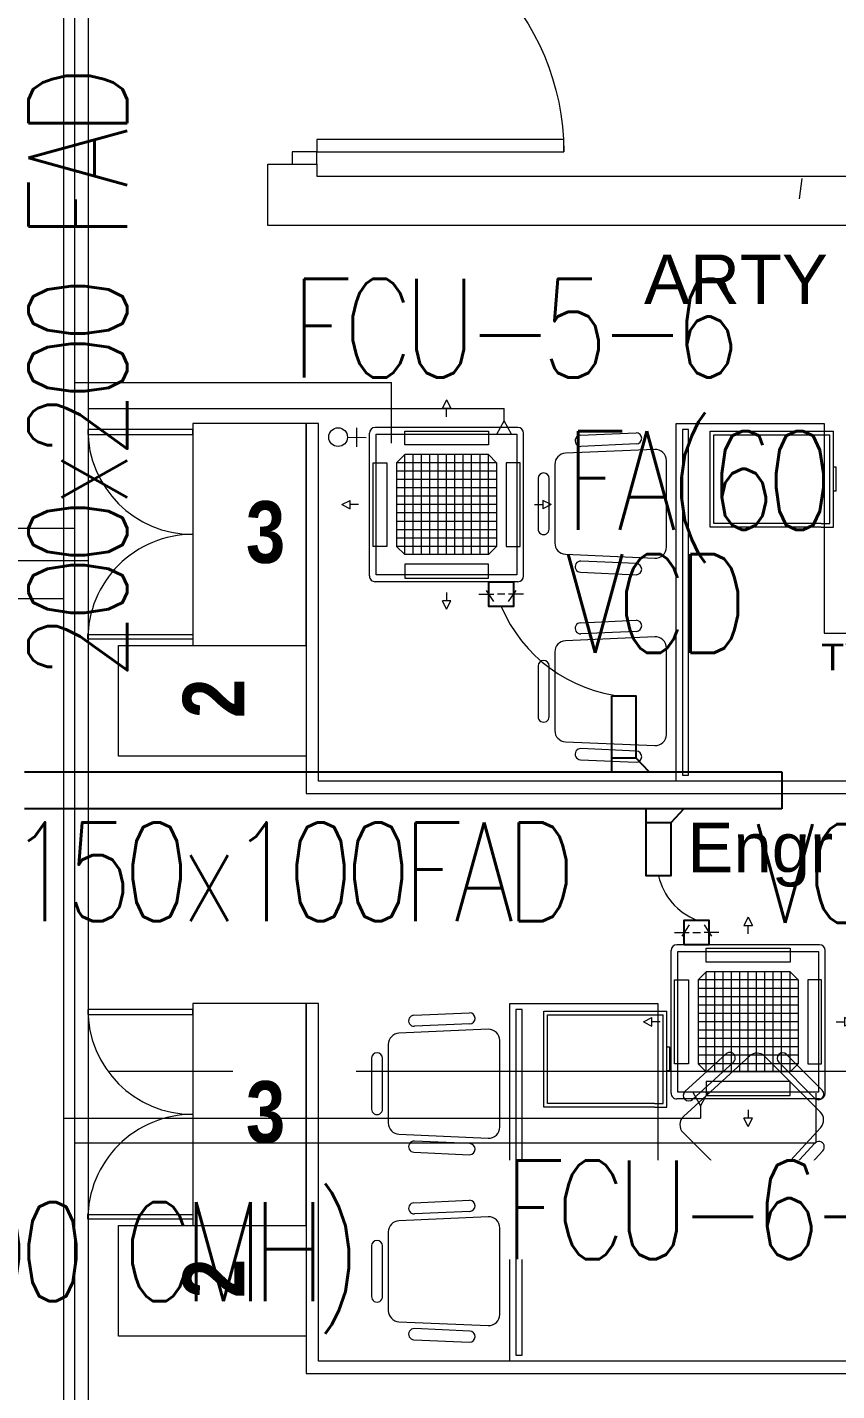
# Model space of a CAD drawing. Header units: millimetres. Extents: x 50620 to 404449, y -131543 to 97.
# Drawn here: x 359082 to 362363, y -36493 to -30968 of the extents above; entities that cross this region are included whole.
import ezdxf

# ---------------------------------------------------------------- set-up
doc = ezdxf.new("R2010")
doc.units = ezdxf.units.MM
doc.linetypes.add('CONTINOUS', pattern=[0])
doc.linetypes.add('IDA - Grid Line', pattern=[3500, 2000, -500.0000000000001, 500.0000000000001, -500.0000000000001])
for name, color, linetype, lineweight in [('1599_DB_A_BLK2_HQ_R21-2ND STOREY 20230517--$0$A-_DOOR----_E', 8, 'Continuous', 9), ('1599_DB_A_BLK2_HQ_R21-2ND STOREY 20230517--$0$S-_COLN----_E', 8, 'Continuous', 9), ('A-_WALLPRTN_E', 8, 'Continuous', 9), ('FURNITURE', 8, 'Continuous', 9), ('M-_ACMV TX', 6, 'Continuous', 25), ('M-_ACON----_E-N', 7, 'Continuous', 9), ('M-_ARCHI', 8, 'Continuous', 5), ('M-AC-TEXT', 5, 'CONTINOUS', 25), ('M-ACMV_CDP', 190, 'DRAIN_PIPE', 13), ('M-ACMV_FAD', 3, 'Continuous', 25), ('M-ACMV_FAF', 3, 'Continuous', 25), ('M-ACMV_FCU', 5, 'Continuous', 25), ('M-ACMV_FLEXD', 222, 'Continuous', 25), ('M-ACMV_PW', 8, 'REFRIGERANT', 25), ('M-ACMV_REF-P', 134, '500-1-RP', 9), ('M-FA TEXT', 3, 'Continuous', 25)]:
    doc.layers.add(name, color=color, linetype=linetype, lineweight=lineweight)
doc.layers.add('S-_ANOTGRID_E-1', color=9, linetype='IDA - Grid Line', lineweight=5, true_color=0x808080)
doc.styles.add('1599_DB_A_BLK2_HQ_R21-2ND STOREY 20230517--$0$Arial', font='arial.ttf')
doc.styles.add('Arial', font='arial.ttf', dxfattribs={"width": 0.8, "height": 300})
doc.styles.add('Arial Narrow_B_4', font='ARIALNB.TTF', dxfattribs={"height": 499.9999999999997})
doc.styles.add('Arial_3', font='arial.ttf', dxfattribs={"height": 500.0000000000001})
doc.styles.add('ROMANS', font='romans.shx', dxfattribs={"width": 0.8})
doc.styles.get("Standard").update_dxf_attribs({"font": 'arial.ttf'})
doc.linetypes.add('500-1-RP', pattern='A,0.75,-0.5,0.75,-0.5,0.75,-0.5,0.75,-1.7,["RP",Standard,S=1,R=0,X=-1,Y=-0.5],-1.7', length=7.9)
doc.linetypes.add('BATTING', pattern='A,0.0001,-0.1,[134,ltypeshp.shx,S=0.1,R=0,X=-0.1,Y=0],-0.2,[134,ltypeshp.shx,S=0.1,R=180,X=0.1,Y=0],-0.1', length=0.4001)
doc.linetypes.add('DRAIN_PIPE', pattern='A,0.5,-0.2,["D",Standard,S=0.1,R=0,X=-0.1,Y=-0.05],-0.25', length=0.95)
doc.linetypes.add('REFRIGERANT', pattern='A,15,-5.08,["R",Standard,S=2.54,R=0,X=-2.54,Y=-1.27],-5.08', length=25.16)

# ---------------------------------------------------------------- blocks, each defined once
blk = doc.blocks.new('A$C7208cd76')
at = {"layer": 'M-ACMV_FCU', "lineweight": 15}
for p, q in [((0, 424.1039312781504), (-16.96415725113184, 390.1756167759013)), ((-16.96415725113184, 390.1756167759013), (16.96415725113184, 390.1756167759013)), ((0, 424.1039312781504), (16.96415725113184, 390.1756167759013)), ((0, 356.2473022736449), (0, 390.1756167759013)), ((-312.5011785721435, 288.8168787224422), (-312.5011785721435, -288.8168787224567)), ((288.8168787224422, 312.5011785721144), (-288.8168787224422, 312.5011785721144)), ((288.9035497873701, 312.5949570592347), (288.9035497873701, 312.5949570592347)), ((312.5011785721144, 288.8168787224422), (312.5011785721144, -288.8168787224567)), ((312.5949570592493, 288.9035497873774), (312.5949570592493, 288.9035497873774)), ((-202.5520375784399, 169.6415725112602), (-169.6415725112602, 202.5520375784472)), ((-202.5520375784399, 169.6415725112602), (-202.5520375784399, -169.6415725112602)), ((202.5520375784399, 169.6415725112602), (-202.5520375784399, 169.6415725112602)), ((-169.6415725112602, 202.5520375784472), (169.6415725112602, 202.5520375784472)), ((-169.6415725112602, 202.5520375784472), (-169.6415725112602, -202.5520375784472)), ((-135.713258009011, 202.5520375784472), (-135.713258009011, -202.5520375784472)), ((-101.7849435067619, 202.5520375784472), (-101.7849435067619, -202.5520375784472)), ((-67.85662900449825, 202.5520375784472), (-67.85662900449825, -202.5520375784472)), ((-33.92831450224912, 202.5520375784472), (-33.92831450224912, -202.5520375784472)), ((0, 202.5520375784472), (0, -202.5520375784472)), ((33.92831450224912, 202.5520375784472), (33.92831450224912, -202.5520375784472)), ((67.85662900449825, 202.5520375784472), (67.85662900449825, -202.5520375784472)), ((101.7849435067619, 202.5520375784472), (101.7849435067619, -202.5520375784472)), ((135.713258009011, 202.5520375784472), (135.713258009011, -202.5520375784472)), ((169.6415725112602, 202.5520375784472), (202.5520375784399, 169.6415725112602)), ((169.6415725112602, 202.5520375784472), (169.6415725112602, -202.5520375784472)), ((202.5520375784399, 169.6415725112602), (202.5520375784399, -169.6415725112602)), ((202.5520375784399, 135.713258009011), (-202.5520375784399, 135.713258009011)), ((202.5520375784399, 101.7849435067546), (-202.5520375784399, 101.7849435067546)), ((202.5520375784399, 67.85662900450552), (-202.5520375784399, 67.85662900450552)), ((-424.1039312781504, 0), (-390.1756167759013, 16.96415725112456)), ((-424.1039312781504, 0), (-390.1756167759013, -16.96415725112456)), ((-390.1756167759013, -16.96415725112456), (-390.1756167759013, 16.96415725112456)), ((-356.2473022736522, 0), (-390.1756167759013, 0)), ((202.5520375784399, 33.92831450224912), (-202.5520375784399, 33.92831450224912)), ((202.5520375784399, 0), (-202.5520375784399, 0)), ((356.2473022736522, 0), (390.1756167759013, 0)), ((390.1756167759013, 16.96415725112456), (390.1756167759013, -16.96415725112456)), ((424.1039312781504, 0), (390.1756167759013, 16.96415725112456)), ((424.1039312781504, 0), (390.1756167759013, -16.96415725112456)), ((202.5520375784399, -33.92831450224912), (-202.5520375784399, -33.92831450224912)), ((202.5520375784399, -67.85662900450552), (-202.5520375784399, -67.85662900450552)), ((202.5520375784399, -101.7849435067546), (-202.5520375784399, -101.7849435067546)), ((202.5520375784399, -135.713258009011), (-202.5520375784399, -135.713258009011)), ((-169.6415725112602, -202.5520375784472), (-202.5520375784399, -169.6415725112602)), ((202.5520375784399, -169.6415725112602), (-202.5520375784399, -169.6415725112602)), ((-169.6415725112602, -202.5520375784472), (169.6415725112602, -202.5520375784472)), ((169.6415725112602, -202.5520375784472), (202.5520375784399, -169.6415725112602)), ((288.8168787224422, -312.501178572129), (-288.8168787224422, -312.501178572129)), ((0, -356.2473022736449), (0, -390.1756167759013)), ((16.96415725113184, -390.1756167759013), (-16.96415725113184, -390.1756167759013)), ((0, -424.1039312781504), (-16.96415725113184, -390.1756167759013)), ((0, -424.1039312781504), (16.96415725113184, -390.1756167759013))]:
    blk.add_line(p, q, dxfattribs=at)
for points in [[(284.997841818913, 284.9978418189203), (284.997841818913, -284.9978418189203), (-284.997841818913, -284.9978418189203), (-284.997841818913, 284.9978418189203)], [(-169.6415725112602, 241.5695992560359), (169.6415725112602, 241.5695992560359), (169.6415725112602, 297.8906013297747), (-169.6415725112602, 297.8906013297747)], [(-241.5695992560359, 169.6415725112602), (-241.5695992560359, -169.6415725112602), (-297.8906013297674, -169.6415725112602), (-297.8906013297674, 169.6415725112602)], [(241.5695992560359, 169.6415725112602), (241.5695992560359, -169.6415725112602), (297.8906013297674, -169.6415725112602), (297.8906013297674, 169.6415725112602)], [(-169.6415725112602, -241.5695992560359), (169.6415725112602, -241.5695992560359), (169.6415725112602, -297.8906013297747), (-169.6415725112602, -297.8906013297747)]]:
    blk.add_lwpolyline(points, close=True, dxfattribs=at)
for centre, start, end in [((-288.8168787224422, 288.8168787224422), 90, 180), ((288.8168787224422, 288.8168787224422), 0, 90), ((-288.8168787224422, -288.8168787224567), 180, 270), ((288.8168787224422, -288.8168787224567), 270, 0)]:
    blk.add_arc(centre, 23.68429984967656, start, end, dxfattribs=at)
blk = doc.blocks.new('A$C49267d6b')
at = {"layer": 'M-_ACON----_E-N', "lineweight": 0}
for p, q in [((-25.40088000893593, 76.20263999700546), (12.7004399895668, 101.6035199984908)), ((0, 127.0043999999762), (0, 76.20263999700546)), ((0, 63.50219999998808), (0, 38.10131999850273)), ((-25.40088000893593, 25.40088000148535), (12.7004399895668, 0)), ((0, -25.40088000148535), (0, 25.40088000148535))]:
    blk.add_line(p, q, dxfattribs=at)
blk = doc.blocks.new('SSO')
at = {"layer": 'M-ACMV_PW', "color": 1, "linetype": 'ByBlock', "lineweight": 5}
for points in [[(1064770.8173194, 20778.25004889206), (1064771.838432919, 20867.49420739013)], [(1064770.8173194, 20778.25004889206), (1064771.838432919, 20867.49420739013)], [(1064770.8173194, 20778.25004889206), (1064771.838432919, 20867.49420739013)], [(1064770.8173194, 20778.25004889206), (1064771.838432919, 20867.49420739013)], [(1064770.8173194, 20778.25004889206), (1064771.838432919, 20867.49420739013)], [(1064770.8173194, 20778.25004889206), (1064771.838432919, 20867.49420739013)], [(1064815.949955415, 20822.36157138152), (1064726.705796917, 20823.38268490064)], [(1064815.949955415, 20822.36157138152), (1064726.705796917, 20823.38268490064)]]:
    blk.add_lwpolyline(points, dxfattribs=at)
blk.add_circle((1064770.306762654, 20733.62796964298), 44.62499999731372, dxfattribs=at)
blk.add_circle((1064770.306762654, 20733.62796964298), 44.62499999731372, dxfattribs=at)
blk = doc.blocks.new('A$C81577ca4')
at = {"layer": 'M-ACMV_REF-P', "lineweight": 0, "ltscale": 0.75}
for p, q in [((19, -95.00000000008731), (-36, -125.0000000000873)), ((-36, -125.0000000000873), (-86, -125.0000000000873)), ((19, -155.0000000000873), (-36, -125.0000000000873))]:
    blk.add_line(p, q, dxfattribs=at)
blk = doc.blocks.new('1599_DB_A_BLK2_HQ_R21-2ND STOREY 20230517--$0$IDA - F - Single - Swing - 1100L X 2200H - B2-TD01-3240952-LINKVIEW_BLK2_3RD STOREY')
at = {"layer": '1599_DB_A_BLK2_HQ_R21-2ND STOREY 20230517--$0$A-_DOOR----_E'}
for p, q in [((-550.0000000000018, 50.00000000045367), (-500.0000000000018, 50.00000000045384)), ((-500.0000000000018, 50.00000000045384), (-500.0000000000015, -50.00000000048006)), ((499.9999999999973, 50.00000000045706), (549.999999999998, 50.00000000045723)), ((499.9999999999977, -50.00000000047683), (499.9999999999973, 50.00000000045706)), ((-500.0000000000015, -50.00000000048006), (-550.0000000000015, -50.00000000048022)), ((449.999999999996, -50.00000000000688), (499.999999999996, -50.00000000000688)), ((449.999999999996, -1050.000000000007), (449.999999999996, -50.00000000000691)), ((499.999999999996, -50.00000000000688), (499.999999999996, -1050.000000000007)), ((549.9999999999983, -50.00000000047667), (499.9999999999977, -50.00000000047683)), ((499.999999999996, -1050.000000000007), (449.999999999996, -1050.000000000007))]:
    blk.add_line(p, q, dxfattribs=at)
blk.add_arc((499.9999999999996, -50.0000000000127), 999.9999999999953, 179.9999999999999, 269.9999999999995, dxfattribs=at)
blk = doc.blocks.new('ARCHI 2ND_2024 09 11')
at = {"layer": '1599_DB_A_BLK2_HQ_R21-2ND STOREY 20230517--$0$S-_COLN----_E', "lineweight": 5, "extrusion": (-5.421010828875323e-20, -1.694076631178674e-21, -1)}
h = blk.add_hatch(dxfattribs=at)
h.set_pattern_fill('FP_2', color=8, scale=0.9999999999999999, angle=89.9999999999414, style=0, pattern_type=2)
h.set_pattern_definition([(139.9999999999414, (25375.34152231785, -4820.70925282449), (159.3907056306181, 1821.840288587223), [190.5, -2095.5]), (84.9999999999414, (25375.34152231785, -4820.70925282449), (-1910.567425016859, -352.4281725989732), [152.4, -1676.4]), (190.4509999999413, (25388.62452231802, -4668.889252824512), (-1751.166076185587, 1469.42618146635), [161.9, -1780.901]), (136.1839999999414, (24867.34152231785, -4820.709252823966), (420.4277492470902, 2710.790959939926), [285.7499999999999, -3143.249999999999]), (186.6359999999414, (24902.37652231811, -4594.810252824012), (-2474.27622154266, 2374.025602099856), [242.85, -2671.350999999999]), (81.18399999994136, (24867.34152231785, -4820.709252823966), (-2474.252541927608, 2374.050317407947), [228.6, -2514.599999999999]), (110.9999999999413, (24994.34152231808, -4566.709252824108), (1022.651950738841, 1516.143272191333), [190.5, -2095.5]), (55.99999999994137, (24994.34152231808, -4566.709252824108), (-1841.880490260133, 618.0208426712588), [152.3999999999975, -1676.39999999998]), (161.4509999999414, (25079.56252231821, -4440.364252824194), (-819.2124116891567, 2134.171256880861), [161.9, -1780.901]), (127.4999999999414, (25375.34152231785, -4820.70925282449), (-845.5503887314995, 30.88603250678308), [83.81999999999998, -1572.26, 83.81999999999998, -1617.98, -1682.75]), (127.4999999999414, (25375.34152231785, -4820.70925282449), (-845.5503887314995, 30.88603250678308), [-3357.88, 83.81999999999998, -1598.93]), (97.49999999994127, (25375.34152231785, -4820.70925282449), (-1001.805748180512, 668.196625104082), [83.81999999999998, -886.4599999999999, 83.81999999999998, -1534.16, -641.3499999999999]), (97.49999999994127, (25375.34152231785, -4820.70925282449), (-1001.805748180512, 668.196625104082), [-2588.26, 83.81999999999998, -557.5299999999999]), (57.49999999994137, (25375.34152231738, -5387.129252824514), (57.28958912655476, 1355.909325234439), [83.81999999999874, -551.17999999999, 83.81999999999874, -1897.37999999998, -2628.89999999996]), (57.49999999994137, (25375.34152231738, -5387.129252824514), (57.28958912655476, 1355.909325234439), [-2616.19999999996, 83.81999999999874, -2545.07999999996]), (47.49999999994138, (25375.34152231703, -5641.129252824507), (-254.2663848864887, 1481.293165040856), [83.81999999999998, -741.6799999999998, 83.81999999999998, -1231.9, -1866.9]), (47.49999999994138, (25375.34152231703, -5641.129252824507), (-254.2663848864887, 1481.293165040856), [-2141.219999999999, 83.81999999999998, -1783.08])])
h.paths.add_polyline_path([(24574.9999999475, -3772.750058910966), (24574.99999994761, -3572.750058910962), (21474.99999994785, -3572.750058907797), (21474.99999994785, -3772.750058907801), (23204.0256572467, -3772.750058909576)])
at = {"color": 8, "lineweight": 5}
for p, q in [((-23663.5663335002, -4623.185979000878), (-23437.79406732949, -4613.221896090523)), ((-23137.16068093537, -4606.134139123002), (-22637.69838474493, -4606.134139122994)), ((-23137.16068093525, -4996.134139123002), (-23137.16068093537, -4606.134139123009)), ((-23122.16068093537, -4621.134139122965), (-22652.69838474493, -4621.13413912298)), ((-23122.16068093537, -4981.134139122969), (-23122.16068093537, -4621.134139122965)), ((-22652.69838474493, -4981.134139122969), (-22652.69838474493, -4621.134139122973)), ((-22637.69838474493, -4996.134139122998), (-22637.69838474493, -4606.134139123002)), ((-22637.69838474493, -4996.134139122998), (-22637.69838474493, -4606.134139123002)), ((-23362.28250784124, -4680.300230960311), (-23724.28250784136, -4696.311769421161)), ((-23436.79984707327, -4658.199919271261), (-23661.58007887425, -4668.142121831857)), ((-23767.29406732938, -4741.267815781703), (-23767.29406732938, -5060.175976400205)), ((-23315.29406732938, -5076.18751486202), (-23315.29406732949, -4725.25627731995)), ((-23835.29406732938, -4798.221896090519), (-23835.29406732938, -5003.221896091425)), ((-23790.29406732926, -5003.221896091422), (-23790.29406732938, -4798.221896090523)), ((-22626.72146357084, -4753.169931472028), (-22637.69838474493, -4753.169931472024)), ((-22626.72146357084, -4849.098346773982), (-22626.72146357084, -4753.169931472028)), ((-22626.72146357084, -4849.098346773982), (-22637.69838474493, -4849.098346773975)), ((-22687.68013732543, -4996.134139122998), (-23137.16068093525, -4996.134139123002)), ((-22687.68013732543, -4981.134139122965), (-23122.16068093537, -4981.134139122969)), ((-22687.68013732543, -4981.134139122965), (-22652.69838474493, -4981.134139122969)), ((-22687.68013732543, -4996.134139122998), (-22637.69838474493, -4996.134139122998)), ((-23724.28250784148, -5105.132022760845), (-23362.28250784124, -5121.143561221612)), ((-23436.79984707234, -5143.243872910745), (-23661.58007887332, -5133.301670350105)), ((-23663.56633349939, -5178.257813181121), (-23437.79406732949, -5188.221896090523)), ((-23663.56633350044, -5382.961347087348), (-23437.79406732949, -5372.997264176993)), ((-23362.28250784124, -5440.075599046784), (-23724.28250784148, -5456.087137507631)), ((-23436.79984707315, -5417.975287357727), (-23661.58007887413, -5427.917489918327)), ((-23767.29406732938, -5501.043183868172), (-23767.29406732938, -5819.951344486704)), ((-23315.29406732938, -5835.96288294849), (-23315.29406732938, -5485.03164540642)), ((-23835.29406732926, -5557.99726417696), (-23835.29406732926, -5762.997264177891)), ((-23790.29406732938, -5762.997264177891), (-23790.29406732926, -5557.99726417696)), ((-23724.28250784136, -5864.907390847311), (-23362.28250784136, -5880.918929308082)), ((-23436.79984707246, -5903.019240997215), (-23661.5800788732, -5893.077038436579)), ((-23663.56633349939, -5938.03318126759), (-23437.79406732949, -5947.997264176993)), ((-23812.16068093514, -6956.13413912306), (-23312.6983847447, -6956.13413912306)), ((-23812.16068093514, -7346.13413912306), (-23812.16068093514, -6956.134139123067)), ((-23312.69838474481, -7346.134139123064), (-23312.6983847447, -6956.134139123067)), ((-23312.69838474481, -7346.134139123064), (-23312.6983847447, -6956.134139123067)), ((-24338.56633350009, -6973.185979000944), (-24112.79406732938, -6963.221896090581)), ((-24111.79984707315, -7008.199919271312), (-24336.58007887402, -7018.142121831926)), ((-23797.16068093525, -6971.134139123016), (-23327.6983847447, -6971.134139123031)), ((-23797.16068093525, -7331.134139123023), (-23797.16068093525, -6971.134139123016)), ((-23327.6983847447, -7331.134139123027), (-23327.6983847447, -6971.134139123023)), ((-24037.28250784113, -7030.300230960365), (-24399.28250784124, -7046.311769421216)), ((-24442.29406732915, -7091.267815781765), (-24442.29406732915, -7410.175976400271)), ((-23990.29406732926, -7426.187514862078), (-23990.29406732926, -7075.256277320012)), ((-23301.7214635706, -7103.169931472075), (-23312.6983847447, -7103.169931472079)), ((-23301.72146357072, -7199.098346774033), (-23301.7214635706, -7103.169931472075)), ((-24510.29406732926, -7148.221896090578), (-24510.29406732926, -7353.22189609148)), ((-24465.29406732915, -7353.22189609148), (-24465.29406732915, -7148.221896090578)), ((-23246.02856676443, -7383.050135370806), (-22978.73404455185, -7138.399348004157)), ((-23073.37460544205, -7129.624424322617), (-23240.06537644996, -7282.223854142088)), ((-23208.96413113922, -7314.731139222233), (-23042.99030610558, -7162.817711889722)), ((-22916.53155393165, -7139.774307857686), (-22691.02943098254, -7365.276430806756)), ((-22715.03859141795, -7308.740358436899), (-22859.99548156187, -7163.783468292993)), ((-22828.17567640834, -7131.963663139595), (-22683.21878626442, -7276.920553283489)), ((-23301.72146357072, -7199.098346774033), (-23312.6983847447, -7199.098346774033)), ((-23362.68013732543, -7346.134139123064), (-23812.16068093514, -7346.13413912306)), ((-23362.68013732519, -7331.134139123031), (-23797.16068093525, -7331.134139123023)), ((-23362.68013732519, -7331.134139123031), (-23327.6983847447, -7331.134139123027)), ((-23362.68013732543, -7346.134139123064), (-23312.69838474481, -7346.134139123064)), ((-24399.28250784124, -7455.132022760903), (-24037.28250784101, -7471.143561221659)), ((-22999.31982865534, -7696.210563326633), (-23247.46568645153, -7448.064705530454)), ((-22689.65447112906, -7427.478921427068), (-22934.30525849573, -7694.773443639449)), ((-24111.79984707222, -7493.243872910793), (-24336.5800788732, -7483.301670350167)), ((-22865.98626234778, -7657.709008014932), (-22714.07283501525, -7491.735182981269)), ((-24338.56633349916, -7528.257813181186), (-24112.79406732926, -7538.221896090581)), ((-22680.87954744813, -7522.119482317812), (-22833.47897726693, -7688.81025332366)), ((-24338.5663335002, -7732.961347087414), (-24112.79406732915, -7722.997264177051)), ((-24111.79984707304, -7767.975287357782), (-24336.58007887413, -7777.917489918396)), ((-24037.28250784101, -7790.075599046835), (-24399.28250784113, -7806.087137507686)), ((-23990.29406732915, -8185.962882948548), (-23990.29406732915, -7835.031645406478)), ((-24442.29406732926, -7851.043183868234), (-24442.29406732926, -8169.95134448677)), ((-24510.29406732915, -7907.997264177022), (-24510.29406732915, -8112.99726417795)), ((-24465.29406732915, -8112.997264177946), (-24465.29406732903, -7907.997264177018)), ((-24399.28250784124, -8214.907390847373), (-24037.28250784124, -8230.918929308133)), ((-24111.79984707222, -8253.019240997266), (-24336.58007887297, -8243.077038436637)), ((-24338.56633349916, -8288.033181267652), (-24112.79406732938, -8297.997264177051))]:
    blk.add_line(p, q, dxfattribs=at)
for points in [[(-21474.99999999127, -5425.000000008793), (-21474.99999999127, -6025.000000008782), (-23274.99999999115, -6025.000000008782), (-23274.99999999139, -4575.000000008786), (-22674.99999999115, -4575.000000008775), (-22674.99999999115, -5425.000000008786)], [(-22149.99999999115, -7775.000000008844), (-22149.99999999092, -8375.000000008837), (-23949.99999999104, -8375.000000008837), (-23949.99999999104, -6925.00000000884), (-23349.99999999104, -6925.00000000884), (-23349.99999999104, -7775.000000008844)]]:
    blk.add_lwpolyline(points, close=True, dxfattribs=at)
for centre, radius, start, end in [((-23662.57429913012, -4645.664098651119), 22.49999999999727, 92.52701397908426, 272.5325857133304), ((-23437.79406732926, -4635.721896090519), 22.50000000000363, 272.5325857133304, 90), ((-23360.29406732926, -4725.256277319946), 44.99999999999325, 4.168816632087861e-10, 92.53258571333046), ((-23722.29406732915, -4741.267815781703), 44.99999999999999, 92.53258571333046, 180.0000000004169), ((-23812.79406732938, -4798.221896090519), 22.5, 4.168816632087861e-10, 180.0000000004169), ((-23812.79406732856, -5003.221896091425), 22.5, 180.0000000004169, 4.168816632087861e-10), ((-23722.29406732915, -5060.175976400213), 45.00000000001976, 180.0000000004169, 267.4674142866696), ((-23360.29406732926, -5076.187514862017), 44.99999999999999, 267.4674142866696, 4.168816632087861e-10), ((-23662.57429912896, -5155.779693529916), 22.50000000000233, 87.46741428666952, 267.4729860209157), ((-23437.79406732833, -5165.721896090494), 22.49999999999984, 269.9999999933299, 87.46741428666952), ((-23662.57429913012, -5405.439466737585), 22.49999999999727, 92.52701397908426, 272.5325857133304), ((-23437.79406732926, -5395.497264176985), 22.50000000000363, 272.5325857133304, 90), ((-23722.29406732926, -5501.043183868172), 44.99999999999999, 92.53258571333046, 180.0000000004169), ((-23360.29406732915, -5485.03164540642), 45.00000000002233, 4.168816632087861e-10, 92.53258571333046), ((-23812.79406732926, -5557.997264176956), 22.5, 4.168816632087861e-10, 180.0000000004169), ((-23812.79406732833, -5762.997264177891), 22.5, 180.0000000004169, 4.168816632087861e-10), ((-23722.29406732915, -5819.951344486715), 45.00000000001976, 180.0000000004169, 267.4674142866696), ((-23360.29406732915, -5835.962882948486), 44.99999999999999, 267.4674142866696, 4.168816632087861e-10), ((-23662.57429912908, -5915.555061616382), 22.50000000000233, 87.46741428666952, 267.4729860209157), ((-23437.79406732821, -5925.497264176964), 22.49999999999984, 269.9999999933299, 87.46741428666952), ((-24337.57429912966, -6995.664098651177), 22.49999999999727, 92.52701397908426, 272.5325857133304), ((-24112.79406732926, -6985.721896090574), 22.50000000000363, 272.5325857133304, 90), ((-24397.29406732903, -7091.267815781761), 44.99999999999999, 92.53258571333046, 180.0000000004169), ((-24035.29406732915, -7075.256277320008), 44.99999999999325, 4.168816632087861e-10, 92.53258571333046), ((-24487.79406732903, -7148.22189609057), 22.5, 4.168816632087861e-10, 180.0000000004169), ((-23058.18164883903, -7146.220329385895), 22.50000000001769, 312.4674142901839, 132.4729860191075), ((-22948.35135908495, -7171.594113011091), 45.00000000000502, 44.99999999882088, 132.4674142901839), ((-22948.35135908495, -7171.594113011091), 45.00000000000502, 44.99999999882088, 132.4674142901839), ((-22844.08557898493, -7147.873565716294), 22.49999999999222, 44.99999999882088, 224.9999999988209), ((-23224.15547387267, -7298.133756718431), 22.50000000003338, 135.0000000002948, 312.4674142901839), ((-22699.12868884194, -7292.830455860851), 22.5000000000128, 224.9999999988209, 44.99999999882088), ((-24487.79406732821, -7353.221896091476), 22.5, 180.0000000004169, 4.168816632087861e-10), ((-23215.645881298, -7416.244900377056), 45.00000000003175, 132.4674142901839, 224.9999999988209), ((-22722.84923613595, -7397.096235960162), 45.00000000003175, 317.5325857110983, 44.99999999882088), ((-24397.29406732915, -7410.175976400267), 45.00000000001976, 180.0000000004169, 267.4674142866696), ((-24035.29406732903, -7426.187514862078), 44.99999999999999, 267.4674142866696, 4.168816632087861e-10), ((-24337.57429912896, -7505.779693529974), 22.50000000000233, 87.46741428666952, 267.4729860209157), ((-24112.7940673281, -7515.721896090545), 22.49999999999984, 269.9999999933299, 87.46741428666952), ((-22697.47545251192, -7506.926525714338), 22.50000000004245, 317.5270139835819, 137.5325857110983), ((-22849.38887984445, -7672.900350747968), 22.49999999999804, 137.5325857110983, 315.0000000011792), ((-24337.57429913001, -7755.439466737647), 22.49999999999727, 92.52701397908426, 272.5325857133304), ((-24112.79406732891, -7745.49726417704), 22.50000000000363, 272.5325857133304, 90), ((-22967.50002350193, -7664.390758173238), 45.00000000000502, 224.9999999988209, 317.5325857110983), ((-24397.29406732915, -7851.043183868231), 44.99999999999999, 92.53258571333046, 180.0000000004169), ((-24035.29406732903, -7835.031645406481), 45.00000000002233, 4.168816632087861e-10, 92.53258571333046), ((-24487.79406732926, -7907.997264177015), 22.5, 4.168816632087861e-10, 180.0000000004169), ((-24487.7940673281, -8112.997264177946), 22.5, 180.0000000004169, 4.168816632087861e-10), ((-24397.29406732903, -8169.951344486766), 45.00000000001976, 180.0000000004169, 267.4674142866696), ((-24035.29406732903, -8185.962882948548), 44.99999999999999, 267.4674142866696, 4.168816632087861e-10), ((-24337.57429912884, -8265.555061616444), 22.50000000000233, 87.46741428666952, 267.4729860209157), ((-24112.7940673281, -8275.497264177011), 22.49999999999984, 269.9999999933299, 87.46741428666952)]:
    blk.add_arc(centre, radius, start, end, dxfattribs=at)
at = {"layer": '1599_DB_A_BLK2_HQ_R21-2ND STOREY 20230517--$0$S-_COLN----_E', "color": 8, "lineweight": 5}
for p, q in [((-24931.11402003129, -3772.750058911333), (-24931.11402003153, -3525.000000047741)), ((-24931.11402003153, -3525.000000047727), (-24731.1769971844, -3525.000000047537)), ((-24731.17699718545, -3525.000000047537), (-24731.17699718522, -3572.750058911115)), ((-24731.17699718522, -3572.7500589111), (-21474.99999994773, -3572.750058907775)), ((-21474.9999999475, -3772.750058907786), (-24931.11402003129, -3772.750058911319))]:
    blk.add_line(p, q, dxfattribs=at)
for points in [[(-24774.99999999104, -4575.000000008768), (-25234.99999999104, -4575.000000008764), (-25234.99999999092, -5475.000000008768), (-24774.99999999104, -5475.000000008771)], [(-24774.99999999104, -4575.000000008768), (-25234.99999999104, -4575.000000008764), (-25234.99999999092, -5475.000000008768), (-24774.99999999104, -5475.000000008771)], [(-25234.99999999115, -4600.000000008771), (-25659.99999999115, -4600.000000008771), (-25659.99999999115, -4620.000000008775), (-25234.99999999104, -4620.000000008768)], [(-25234.99999999115, -4600.000000008771), (-25659.99999999115, -4600.000000008771), (-25659.99999999115, -4620.000000008775), (-25234.99999999104, -4620.000000008768)], [(-25234.99999999104, -5450.000000008742), (-25659.99999999115, -5450.000000008706), (-25659.99999999127, -5430.000000008706), (-25234.99999999104, -5430.000000008738)], [(-25234.99999999104, -5450.000000008742), (-25659.99999999115, -5450.000000008706), (-25659.99999999127, -5430.000000008706), (-25234.99999999104, -5430.000000008738)], [(-25535.99999999045, -5923.000000009302), (-25535.99999999045, -5475.000000009295), (-24774.99999999057, -5475.000000009295), (-24774.99999999057, -5923.000000009299)], [(-25234.99999999115, -6950.000000008771), (-25659.99999999104, -6950.000000008775), (-25659.99999999104, -6970.000000008771), (-25234.99999999115, -6970.000000008768)], [(-25234.99999999115, -6950.000000008771), (-25659.99999999104, -6950.000000008775), (-25659.99999999104, -6970.000000008771), (-25234.99999999115, -6970.000000008768)], [(-24774.99999999115, -6925.000000008764), (-25234.99999999104, -6925.00000000876), (-25234.99999999127, -7825.000000008764), (-24774.99999999127, -7825.000000008768)], [(-24774.99999999115, -6925.000000008764), (-25234.99999999104, -6925.00000000876), (-25234.99999999127, -7825.000000008764), (-24774.99999999127, -7825.000000008768)], [(-25234.99999999115, -7800.000000008742), (-25659.99999999127, -7800.000000008706), (-25659.99999999115, -7780.000000008706), (-25234.99999999127, -7780.000000008738)], [(-25234.99999999115, -7800.000000008742), (-25659.99999999127, -7800.000000008706), (-25659.99999999115, -7780.000000008706), (-25234.99999999127, -7780.000000008738)], [(-25535.99999999057, -8273.000000009299), (-25535.99999999045, -7825.000000009295), (-24774.99999999069, -7825.000000009291), (-24774.99999999057, -8273.000000009299)]]:
    blk.add_lwpolyline(points, close=True, dxfattribs=at)
for points in [[(-21474.99999994517, -6025.000000044136), (-24724.99999994517, -6025.000000047472), (-24724.9999999468, -4575.000000047457), (-24774.9999999468, -4575.000000047505), (-24774.99999994505, -6075.000000047516), (-21474.99999994494, -6075.000000044129)], [(-21474.99999994284, -8375.000000044132), (-24724.99999994272, -8375.000000047476), (-24724.99999994435, -6925.000000047447), (-24774.99999994435, -6925.000000047494), (-24774.99999994296, -8425.000000047527), (-21474.99999994284, -8425.00000004414)]]:
    blk.add_lwpolyline(points, dxfattribs=at)
for centre, start, end in [((-25234.99999999115, -4600.000000008771), 180.0000000004169, 270), ((-25234.99999999115, -4600.000000008771), 180.0000000004169, 270), ((-25234.99999999104, -5450.000000008771), 90, 180.0000000004169), ((-25234.99999999104, -5450.000000008771), 90, 180.0000000004169), ((-25234.99999999115, -6950.000000008771), 180.0000000004169, 270), ((-25234.99999999115, -6950.000000008771), 180.0000000004169, 270), ((-25234.99999999115, -7800.000000008771), 90, 180.0000000004169), ((-25234.99999999115, -7800.000000008771), 90, 180.0000000004169)]:
    blk.add_arc(centre, 424.9999999999999, start, end, dxfattribs=at)
at = {"layer": 'FURNITURE', "color": 8, "lineweight": 5}
for points in [[(-23249.9999999915, -6000.000000008771), (-23224.99999999127, -6000.000000008775), (-23224.99999999115, -4600.000000008786), (-23249.99999999115, -4600.000000008778)], [(-23924.99999999115, -8350.000000008844), (-23899.99999999115, -8350.00000000884), (-23899.99999999104, -6950.000000008837), (-23924.99999999104, -6950.000000008844)]]:
    blk.add_lwpolyline(points, close=True, dxfattribs=at)
at = {"layer": 'S-_ANOTGRID_E-1', "color": 8, "lineweight": 5}
blk.add_line((-38572.14606488927, -7200.000000037016), (17962.10017058707, -7199.999999979911), dxfattribs=at)
at = {"layer": '1599_DB_A_BLK2_HQ_R21-2ND STOREY 20230517--$0$S-_COLN----_E', "color": 8, "lineweight": 5, "xscale": -1, "rotation": 90.00000000005852}
blk.add_blockref('1599_DB_A_BLK2_HQ_R21-2ND STOREY 20230517--$0$IDA - F - Single - Swing - 1100L X 2200H - B2-TD01-3240952-LINKVIEW_BLK2_3RD STOREY', (-24781.17699718534, -2975.000000047581), dxfattribs=at)
at = {"color": 8, "lineweight": 5, "char_height": 250, "width": 196.4134375, "attachment_point": 1, "style": 'Arial Narrow_B_4'}
for insert in [(-25019.20411686099, -4890.084732231098), (-25019.20411686099, -7240.084732231091)]:
    blk.add_mtext('3', dxfattribs=dict(at, insert=insert))
at = {"color": 8, "lineweight": 5, "char_height": 250.0000000000037, "width": 196.4134375000029, "attachment_point": 1, "rotation": 90, "style": 'Arial Narrow_B_4'}
for insert in [(-25275.14673858415, -5769.003224981196), (-25275.14673858404, -8119.003224981196)]:
    blk.add_mtext('\\fArial Narrow|b1|i0|c0|p34|;2', dxfattribs=dict(at, insert=insert))
at = {"layer": '1599_DB_A_BLK2_HQ_R21-2ND STOREY 20230517--$0$S-_COLN----_E', "color": 8, "lineweight": 5, "style": '1599_DB_A_BLK2_HQ_R21-2ND STOREY 20230517--$0$Arial'}
for s, p in [('ARTY Ops Offr', (-23405.63912320428, -4090.882814878456)), ('Engr Ops Offr', (-23229.73545464023, -6393.581772005171))]:
    blk.add_text(s, height=200, dxfattribs=at).set_placement(p)
at = {"layer": 'A-_WALLPRTN_E', "color": 8, "lineweight": 5, "style": 'Arial_3'}
for p in [(-22687.26827319129, -5575.792026849696), (-23370.23787521897, -7926.846052483252)]:
    blk.add_text('TYPE D1', height=108.7424810083023, dxfattribs=at).set_placement(p)

msp = doc.modelspace()

# ---------------------------------------------------------------- block references
at = {"layer": 'M-_ARCHI', "lineweight": 5, "extrusion": (0.0004199621743991295, 1.085397586442218e-05, 0.9999999117569778), "rotation": 359.9999887056363}
msp.add_blockref('ARCHI 2ND_2024 09 11', (384987.1389318618, -27998.05087184689, 422.0501623457656), dxfattribs=at)

# ---------------------------------------------------------------- next in the draw order: linework, layer by layer
at = {"layer": 'M-ACMV_CDP', "ltscale": 2.5}
for p, q in [((359273.1873547788, -30566.84742465673), (359273.1873547788, -50671.53314860413)), ((356786.8077695657, -32998.03314860567), (359273.1873547788, -32998.03314860567)), ((362277.5740829652, -35286.79008725879), (362277.5740829652, -35487.97105035534)), ((359275.4758861507, -35487.9710503551), (362277.5740829651, -35487.97105035509))]:
    msp.add_line(p, q, dxfattribs=at)
at = {"layer": 'M-ACMV_FAD'}
for p, q in [((361449.3985950201, -33678.95973067306), (361449.3985950201, -33985.53314860514)), ((359069.9517698238, -33985.53314860514), (362140.2588271917, -33985.53314860514)), ((362140.2588271917, -33985.53314860514), (362140.2588271917, -34135.5331486053)), ((362140.2588271917, -34135.5331486053), (359069.9517698238, -34135.53314860456))]:
    msp.add_line(p, q, dxfattribs=at)
for points in [[(361052.688813811, -33214.70611369301), (361052.688813811, -33314.70611369301), (360952.688813811, -33314.70611369301), (360952.688813811, -33214.70611369301)], [(361744.8552233383, -34685.47202996403), (361744.8552233383, -34585.47202996403), (361844.8552233383, -34585.47202996403), (361844.8552233383, -34685.47202996403)]]:
    msp.add_lwpolyline(points, close=True, dxfattribs=at)
for points in [[(361549.3985950201, -33928.95973067306), (361549.3985950201, -33678.95973067306), (361449.3985950201, -33678.95973067306)], [(361601.8923384476, -33985.53314860514), (361549.3985950201, -33928.95973067306), (361449.3985950201, -33928.95973067306)], [(361690.2588271917, -34192.10656653725), (361690.2588271917, -34406.92511992541), (361590.2588271917, -34406.92511992541), (361590.2588271917, -34135.53314860517)], [(361742.7525706192, -34135.53314860517), (361690.2588271917, -34192.10656653725), (361590.2588271917, -34192.10656653725)]]:
    msp.add_lwpolyline(points, dxfattribs=at)
at = {"layer": 'M-ACMV_FLEXD', "color": 3, "linetype": 'BATTING', "lineweight": 0}
for centre, radius, start, end in [((361555.6762796474, -33081.42461121188), 600.1794704723104, 202.8727781683806, 264.6195797481898), ((361885.154853469, -34351.08253660933), 251.1821207745896, 192.8452815753182, 248.9305911776107)]:
    msp.add_arc(centre, radius, start, end, dxfattribs=at)
at = {"layer": 'M-ACMV_REF-P', "color": 67, "ltscale": 0.25, "true_color": 0x727430}
for p, q in [((359228.5948852295, -30536.92836733746), (359228.5948852295, -63525.65954253895)), ((359230.2742919787, -33284.11961231701), (356735.0531768999, -33284.11961231701)), ((359228.5948852295, -35387.97105035509), (361809.7593624237, -35387.97105035509))]:
    msp.add_line(p, q, dxfattribs=at)
at = {"layer": 'M-ACMV_REF-P', "color": 116, "ltscale": 0.25, "true_color": 0x136734}
for p, q in [((359328.5948852295, -30511.40654243379), (359328.5948852295, -63425.65954253894)), ((359327.1889545856, -32512.20709330199), (361015.0183519726, -32512.20709330199)), ((356866.7707902795, -33128.87268730281), (359328.5948852295, -33128.87268730281))]:
    msp.add_line(p, q, dxfattribs=at)

# ---------------------------------------------------------------- next in the draw order: block references
at = {"layer": 'M-_ACMV TX', "xscale": -1.181061443391948, "yscale": 1.181061443391948, "zscale": 1.181061443391948}
for p, rotation in [((360942.6888138194, -33264.70611369301), 270), ((361854.8552233299, -34635.47202996403), 90)]:
    msp.add_blockref('A$C49267d6b', p, dxfattribs=dict(at, rotation=rotation))
at = {"layer": 'M-ACMV_FAF', "rotation": 270}
for p in [(360781.0948852297, -32902.2049351209), (362003.59488523, -34997.97320853618)]:
    msp.add_blockref('A$C7208cd76', p, dxfattribs=at)
at = {"layer": 'M-ACMV_PW', "color": 1, "linetype": 'ByBlock', "lineweight": 5, "xscale": 0.85, "yscale": 0.85, "zscale": 0.85, "rotation": 270}
msp.add_blockref('SSO', (342718.0309392719, 872425.9322254754), dxfattribs=at)
at = {"layer": 'M-ACMV_REF-P', "color": 116, "ltscale": 0.25, "true_color": 0x136734}
for p, rotation in [((361140.0183519726, -32598.20709330199), 270), ((361684.7593624237, -35301.97105035509), 89.99999999999999)]:
    msp.add_blockref('A$C81577ca4', p, dxfattribs=dict(at, rotation=rotation))

# ---------------------------------------------------------------- next in the draw order: texts
at = {"layer": 'M-AC-TEXT', "char_height": 400, "attachment_point": 7, "line_spacing_factor": 0.8, "style": 'ROMANS', "bg_fill": 3, "box_fill_scale": 1, "bg_fill_color": 256, "bg_fill_transparency": 0}
for s, insert, width in [('{\\Fsimplex|c0;\\T0.8;FCU-5-6}', (360149.7392437799, -32387.88756395914), 1401.63586315453), ('\\pt2400;{\\Fsimplex|c0;\\T0.8;FCU-6-7}', (361011.4490390136, -35959.6859586013, 0.02969831363793674), 1838.759018010329)]:
    msp.add_mtext(s, dxfattribs=dict(at, insert=insert, width=width))
at = {"layer": 'M-FA TEXT', "linetype": 'Continuous', "insert": (359487.1339410768, -33614.4059613883, -194.4020243591705), "char_height": 400, "width": 2988.368492910207, "attachment_point": 7, "rotation": 90, "line_spacing_factor": 0.8, "style": 'Arial'}
msp.add_mtext('{\\Fsimplex|c0;\\T0.8;200x200 FAD}', dxfattribs=at)
at = {"layer": 'M-FA TEXT', "char_height": 400, "attachment_point": 7, "line_spacing_factor": 0.8, "style": 'ROMANS'}
for s, insert, width in [('{\\Fsimplex|c0;\\T0.8;FA(60 CMH)}', (361259.3275726245, -33138.26285934586), 2424.756314030034), ('{\\Fsimplex|c0;\\T0.8;VCD}', (361259.9941183045, -33503.07071267082, -270.356314883476), 2424.756314030034), ('{\\Fsimplex|c0;\\T0.8;VCD}', (362030.7733665212, -34596.56965854085, 0.3425902043939004), 2424.756314030034), ('{\\Fsimplex|c0;\\T0.8;FA(100 CMH)}', (357998.3678150725, -36262.45336666281), 2751.485976948461)]:
    msp.add_mtext(s, dxfattribs=dict(at, insert=insert, width=width))
at = {"layer": 'M-FA TEXT', "linetype": 'Continuous', "insert": (359002.797750802, -34589.74176441249), "char_height": 400, "width": 2324.775041327337, "attachment_point": 7, "line_spacing_factor": 0.8, "style": 'Arial'}
msp.add_mtext('{\\Fsimplex|c0;\\T0.8;150x100FAD}', dxfattribs=at)

# ---------------------------------------------------------------- next in the draw order: linework, layer by layer
at = {"layer": 'M-ACMV_CDP', "ltscale": 2.5}
for p in [(359273.1873547788, -32408.03530678614), (360557.747854961, -32653.27929622843)]:
    msp.add_line(p, (360557.747854961, -32408.03530678614), dxfattribs=at)

doc.saveas('drawing.dxf')
